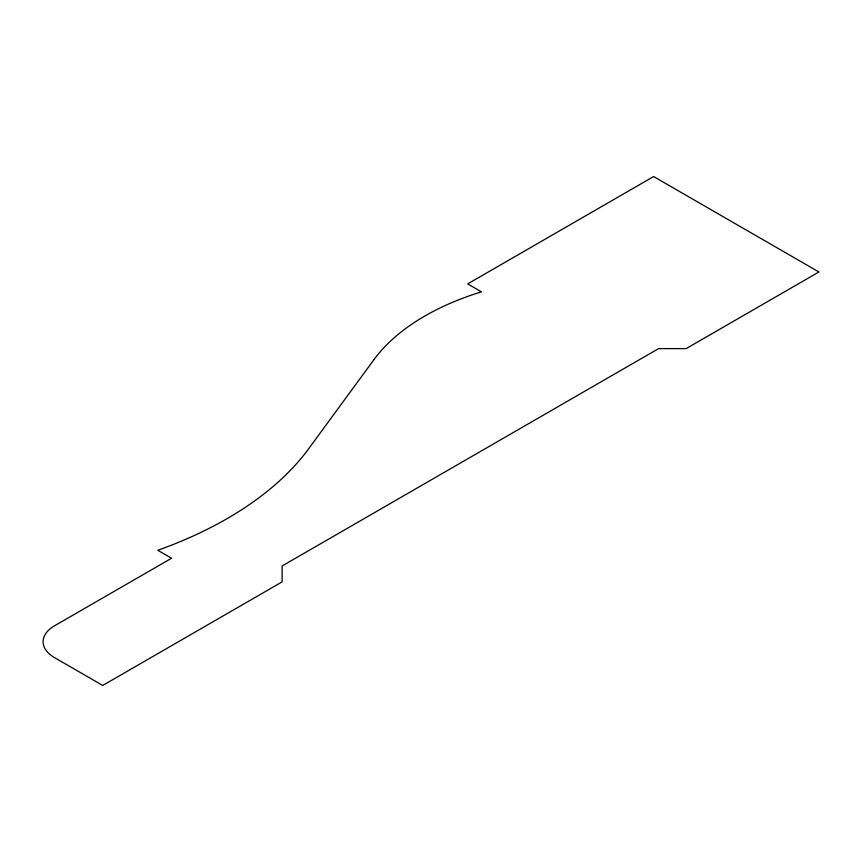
<?xml version="1.0" encoding="UTF-8"?>
<svg xmlns="http://www.w3.org/2000/svg" width="862" height="862" viewBox="0 0 862 862"><rect width="100%" height="100%" fill="white"/><g stroke="black" fill="none" stroke-linecap="round" stroke-linejoin="round"><path stroke-width="1.29" d="M373.946 359.659L308.747 448.639A381.704 220.37 0 0 1 157.811 550.279L171.581 558.231L54.511 625.812A38.952 22.487 0 0 0 54.511 657.62L102.718 685.452L282.122 581.872L282.122 565.968L658.611 348.604L686.163 348.604L818.9 271.972L653.622 176.548L467.689 283.9L481.47 291.841A237.987 137.403 0 0 0 373.946 359.659"/></g></svg>
